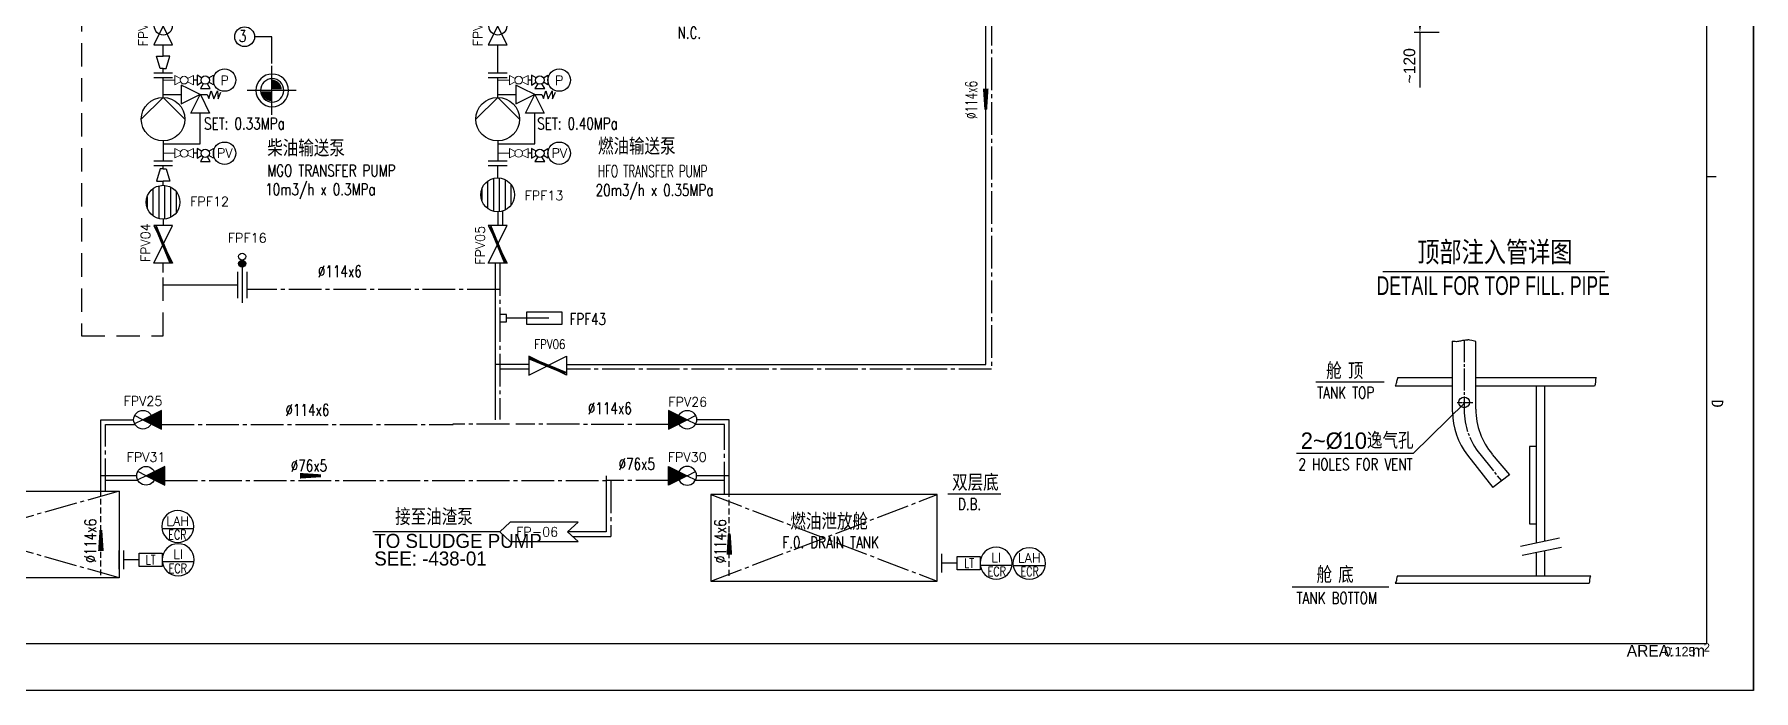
# Model space of a CAD drawing. Header units: inches. Extents: x 244 to 838, y -431 to 471.
# Drawn here: x 469.7 to 837.9, y 50.7 to 191.1 of the extents above; entities that cross this region are included whole.
import ezdxf
from ezdxf.enums import TextEntityAlignment as Align

# ---------------------------------------------------------------- set-up
doc = ezdxf.new("R2010")
doc.units = ezdxf.units.IN
doc.header["$MEASUREMENT"] = 0
doc.set_wipeout_variables(frame=1)
for name, pattern in [('CADRA_CENTERLINE', [3, 2.34375, -0.1875, 0.28125, -0.1875]), ('CADRA_SOLID', [0]), ('CENTERX2', [0.955, 0.7, -0.085, 0.085, -0.085]), ('HIDDEN', [0.375, 0.25, -0.125]), ('SHORT_CENTER_X', [0.955, 0.7, -0.085, 0.085, -0.085])]:
    doc.linetypes.add(name, pattern=pattern)
for name, color, linetype in [('1', 3, 'CADRA_SOLID'), ('2', 7, 'CADRA_SOLID'), ('5', 2, 'CADRA_SOLID'), ('chinese', 7, 'Continuous'), ('PIPE', 7, 'Continuous'), ('text', 2, 'Continuous')]:
    doc.layers.add(name, color=color, linetype=linetype)
doc.layers.add('40', color=7, linetype='Continuous', lineweight=0)
doc.layers.add('细线', color=7, linetype='Continuous', lineweight=20)
doc.styles.add('CHINESE', font='SHORT.shx', dxfattribs={"bigfont": 'HZDXF.shx'})
doc.styles.add('HZDX', font='romans.shx', dxfattribs={"width": 0.9, "bigfont": 'HZDX.SHX'})
doc.styles.add('ROMANS', font='ROMANS')
doc.styles.add('SimSun', font='Simtxt.shx', dxfattribs={"bigfont": 'HZDX.SHX'})
doc.styles.add('st1', font='short.shx', dxfattribs={"bigfont": 'hzdxf.shx'})
doc.styles.get("Standard").update_dxf_attribs({"font": ''})
doc.styles.get('Standard').set_extended_font_data('SimSun')
doc.linetypes.add('STAR', pattern='A,0.7,-0.085,0.085,-0.085,["*   *",ROMANS,S=0.3,R=0,X=0,Y=-0.215],0.7,-0.085', length=1.74)
doc.dimstyles.new('ISO-25', dxfattribs={"dimtxt": 2.5, "dimasz": 2.5, "dimexe": 1.25, "dimexo": 0.625, "dimgap": 1, "dimtad": 1, "dimdec": 0, "dimdsep": 46, "dimtxsty": 'SimSun', "dimcen": 2.5, "dimclrd": 4, "dimclrt": 4, "dimadec": 0, "dimazin": 0, "dimtfac": 1, "dimtmove": 0, "dimatfit": 3, "dimfxl": 0, "dimarcsym": 0})

# ---------------------------------------------------------------- blocks, each defined once
blk = doc.blocks.new('V011')
at = {"linetype": 'Continuous'}
blk.add_lwpolyline([(6, 0, 4, 0, 0), (2, 0, 0, 0, 0)], format="xyseb", dxfattribs=at)
for points in [[(2, 0), (0.21, 0.89)], [(2, 0), (0.21, -0.89)], [(6, -2), (6, 2), (2, 0)], [(2, 0), (6, -2)]]:
    blk.add_lwpolyline(points, dxfattribs=at)
blk.add_circle((2, 0), 2, dxfattribs=at)
at = {"color": 2, "linetype": 'Continuous', "style": 'ROMANS', "flags": 1}
for tag in ['NAMEPLATE', 'STANDARD', 'DIAMETER', 'REMARKS', 'MATERIAL', 'WEIGHT', 'NAME', 'SIZE']:
    blk.add_attdef(tag, text='', height=2, dxfattribs=at).set_placement((2, 4), align=Align.MIDDLE)
at = {"color": 2, "linetype": 'Continuous', "style": 'ROMANS'}
blk.add_attdef('MARK', text='', height=2, dxfattribs=at).set_placement((2, 4), align=Align.MIDDLE)
blk = doc.blocks.new('A040')
at = {"color": 7, "linetype": 'Continuous'}
blk.add_lwpolyline([(-3.4, 2.96), (3.4, 2.96)], dxfattribs=at)
blk.add_circle((0, 3.43), 3.43, dxfattribs=at)
at = {"color": 2, "linetype": 'Continuous', "style": 'ROMANS', "flags": 1}
for tag in ['NAMEPLATE', 'STANDARD', 'DIAMETER', 'REMARKS', 'MATERIAL', 'WEIGHT', 'NAME', 'SIZE']:
    blk.add_attdef(tag, text='', height=2, dxfattribs=at).set_placement((0, 8.86), align=Align.MIDDLE)
at = {"color": 2, "linetype": 'Continuous', "style": 'ROMANS'}
for tag, p in [('MARK', (0, 8.86)), ('SN', (0, 4.61))]:
    blk.add_attdef(tag, text='', height=2, dxfattribs=at).set_placement(p, align=Align.MIDDLE)
blk = doc.blocks.new('F038')
at = {"color": 7, "linetype": 'Continuous'}
for points in [[(0, -2), (0, 2)], [(1, -2), (1, 2)]]:
    blk.add_lwpolyline(points, dxfattribs=at)
at = {"color": 2, "linetype": 'Continuous', "style": 'ROMANS', "flags": 1}
for tag in ['NAMEPLATE', 'STANDARD', 'DIAMETER', 'REMARKS', 'MATERIAL', 'WEIGHT', 'NAME', 'SIZE']:
    blk.add_attdef(tag, text='', height=2, dxfattribs=at).set_placement((0.5, 4), align=Align.MIDDLE)
at = {"color": 2, "linetype": 'Continuous', "style": 'ROMANS'}
blk.add_attdef('MARK', text='', height=2, dxfattribs=at).set_placement((0.5, 4), align=Align.MIDDLE)
blk = doc.blocks.new('E000')
blk.add_lwpolyline([(-2.27, -2.08), (0, 0), (-2.27, 2.08), (12.25, 2.08), (14.53, 0), (12.25, -2.08)], close=True)
at = {"color": 2, "style": 'ROMANS', "flags": 1}
for tag, p in [('NOMDIA', (32.69, 2.18)), ('NUMBER', (36.25, -0.69)), ('CAPACITY', (36.52, -3.69))]:
    blk.add_attdef(tag, text='', height=2, rotation=359.3452, dxfattribs=at).set_placement(p, align=Align.CENTER)
at = {"color": 2, "linetype": 'Continuous', "style": 'ROMANS'}
blk.add_attdef('MARK', text='', height=2, dxfattribs=at).set_placement((6.5, -0.01), align=Align.MIDDLE)
at = {"layer": 'text', "style": 'CHINESE'}
for tag, p, height in [('CONNC', (15.25, 1.42), 3.5), ('CONNE', (15.25, -3.45), 3)]:
    blk.add_attdef(tag, p, '', height=height, dxfattribs=at)
at = {"layer": 'text', "color": 2, "style": 'CHINESE'}
blk.add_attdef('CONND', (15.25, -7.21), '', height=3, dxfattribs=at)
blk = doc.blocks.new('F028')
blk.add_hatch(color=256).paths.add_polyline_path([(1.75, 4.56, 1), (0.25, 4.56, 1)])
at = {"color": 7, "linetype": 'Continuous'}
for points in [[(1, 3.81), (1, -3.81)], [(0, 2.83), (0, -2.83)], [(2, 2.83), (2, -2.83)]]:
    blk.add_lwpolyline(points, dxfattribs=at)
blk.add_circle((1, 6.06), 0.75)
blk.add_circle((1, 4.56), 0.75, dxfattribs=at)
at = {"color": 2, "linetype": 'Continuous', "style": 'ROMANS', "flags": 1}
for tag in ['NAMEPLATE', 'STANDARD', 'DIAMETER', 'REMARKS', 'MATERIAL', 'WEIGHT', 'NAME', 'SIZE']:
    blk.add_attdef(tag, text='', height=2, dxfattribs=at).set_placement((1, 7.31), align=Align.MIDDLE)
at = {"color": 2, "linetype": 'Continuous', "style": 'ROMANS'}
blk.add_attdef('MARK', text='', height=2, dxfattribs=at).set_placement((1, 7.31), align=Align.MIDDLE)
blk = doc.blocks.new('F006')
at = {"color": 7, "linetype": 'Continuous'}
for points in [[(-0.46, 3.29), (-1.04, 4.26), (1.02, 4.26), (0.46, 3.3)], [(-0.46, 1.75), (-1.04, 0.76), (1.06, 0.76), (0.46, 1.75)], [(0, 0.76), (0, 0)], [(0.77, 2.07), (1.77, 1.48), (1.77, 3.58), (0.77, 2.98)]]:
    blk.add_lwpolyline(points, dxfattribs=at)
for centre, radius in [((-0.01, 6.67), 2.41), ((0, 2.52), 0.9)]:
    blk.add_circle(centre, radius, dxfattribs=at)
at = {"color": 2, "linetype": 'Continuous', "style": 'ROMANS', "flags": 1}
for tag in ['NAMEPLATE', 'STANDARD', 'DIAMETER', 'REMARKS', 'MATERIAL', 'WEIGHT', 'NAME', 'SIZE']:
    blk.add_attdef(tag, text='', height=2, dxfattribs=at).set_placement((-0.01, 11.07), align=Align.MIDDLE)
at = {"color": 2, "linetype": 'Continuous', "style": 'ROMANS'}
for tag, p in [('MARK', (-0.01, 11.07)), ('SN', (-0.01, 6.67))]:
    blk.add_attdef(tag, text='', height=2, dxfattribs=at).set_placement(p, align=Align.MIDDLE)
blk = doc.blocks.new('F005')
at = {"color": 7, "linetype": 'Continuous'}
for points in [[(-0.46, 3.29), (-1.04, 4.26), (1.02, 4.26), (0.46, 3.3)], [(-0.46, 1.75), (-1.04, 0.76), (1.06, 0.76), (0.46, 1.75)], [(0, 0.76), (0, 0)], [(0.77, 2.07), (1.77, 1.48), (1.77, 3.58), (0.77, 2.98)]]:
    blk.add_lwpolyline(points, dxfattribs=at)
for centre, radius in [((-0.01, 6.67), 2.41), ((0, 2.52), 0.9)]:
    blk.add_circle(centre, radius, dxfattribs=at)
at = {"color": 2, "linetype": 'Continuous', "style": 'ROMANS', "flags": 1}
for tag in ['NAMEPLATE', 'STANDARD', 'DIAMETER', 'REMARKS', 'MATERIAL', 'WEIGHT', 'NAME', 'SIZE']:
    blk.add_attdef(tag, text='', height=2, dxfattribs=at).set_placement((-0.01, 11.07), align=Align.MIDDLE)
at = {"color": 2, "linetype": 'Continuous', "style": 'ROMANS'}
for tag, p in [('MARK', (-0.01, 11.07)), ('SN', (-0.01, 6.67))]:
    blk.add_attdef(tag, text='', height=2, dxfattribs=at).set_placement(p, align=Align.MIDDLE)
blk = doc.blocks.new('V993')
at = {"layer": '40', "linetype": 'Continuous', "lineweight": 0}
for p, q in [((1.25, 0.37), (0, 1)), ((0, 1), (0, -1)), ((2.75, 0.37), (4, 1)), ((4, 1), (4, -1)), ((0, -1), (1.25, -0.37)), ((4, -1), (2.75, -0.37))]:
    blk.add_line(p, q, dxfattribs=at)
blk.add_arc((2, 0), 0.833, 0.024, 0.0235, dxfattribs=at)
at = {"color": 2, "style": 'ROMANS', "flags": 1}
for tag in ['LOCK_REASON', 'PIPEPOSITION', 'SYSTEMCODE', 'PAINT_SPEC', 'NAMEPLATE', 'VALVETYPE', 'LOCK_STAT', 'PRESSURE', 'OP_PRESS', 'STANDARD', 'DE_PRESS', 'DE_LTEMP', 'DIAMETER', 'REMARKS', 'OP_TEMP', 'MATERIAL', 'VALVEBP', 'DE_TEMP', 'VALVEAP', 'WEIGHT', 'NAME', 'DATE', 'SIZE']:
    blk.add_attdef(tag, text='', height=2, dxfattribs=at).set_placement((1.68, 2.42, 0), align=Align.MIDDLE)
at = {"color": 2, "style": 'ROMANS'}
blk.add_attdef('MARK', text='', height=2, dxfattribs=at).set_placement((1.68, 2.42, 0), align=Align.MIDDLE)
blk = doc.blocks.new('V003')
at = {"color": 7, "linetype": 'Continuous'}
for points in [[(1.45, 1.28), (0, 2), (0, -2)], [(4.06, -0.03), (1.45, 1.28)], [(3.96, 0), (5.53, 0), (5.9, -0.92), (6.42, 0.77), (6.94, -0.96), (7.74, 0.75), (7.88, -0.96), (8.47, 0.45)], [(0, -2), (3.99, 0)], [(4.08, 0), (6.07, -3.99), (2.07, -3.99), (4.06, 0)]]:
    blk.add_lwpolyline(points, dxfattribs=at)
at = {"color": 2, "linetype": 'Continuous', "style": 'ROMANS'}
blk.add_attdef('MARK', text='', height=2, dxfattribs=at).set_placement((3.94, 4.5), align=Align.MIDDLE)
at = {"color": 2, "linetype": 'Continuous', "style": 'ROMANS', "flags": 1}
for tag in ['NAMEPLATE', 'STANDARD', 'DIAMETER', 'REMARKS', 'MATERIAL', 'WEIGHT', 'NAME', 'SIZE']:
    blk.add_attdef(tag, text='', height=2, rotation=270, dxfattribs=at).set_placement((10.17, -0.26), align=Align.MIDDLE)
blk = doc.blocks.new('V027')
at = {"color": 7}
blk.add_wipeout([(8.01, 2), (0, -2.01), (0, 2), (8.01, -2.01)], dxfattribs=at)
at = {"const_width": 0.62}
blk.add_lwpolyline([(0.12, -1.6), (7.88, 1.6)], dxfattribs=at)
at = {"color": 7}
blk.add_lwpolyline([(8.01, 2), (0, -2.01), (0, 2), (8.01, -2.01)], close=True, dxfattribs=at)
at = {"color": 2, "style": 'ROMANS', "flags": 1}
for tag in ['NAMEPLATE', 'STANDARD', 'DIAMETER', 'REMARKS', 'MATERIAL', 'WEIGHT', 'NAME', 'SIZE']:
    blk.add_attdef(tag, text='', height=2, dxfattribs=at).set_placement((3.79, 4.15), align=Align.MIDDLE)
at = {"color": 2, "style": 'ROMANS'}
blk.add_attdef('MARK', text='', height=2, dxfattribs=at).set_placement((3.79, 4.15), align=Align.MIDDLE)
blk = doc.blocks.new('*X24')
at = {"color": 0}
for p, q in [((527.8, 299.76), (531, 302.96)), ((527.98, 298.17), (532.59, 302.78)), ((528.62, 297.04), (533.72, 302.14)), ((529.57, 296.23), (534.53, 301.18)), ((530.89, 295.77), (534.98, 299.87)), ((532.98, 296.1), (534.66, 297.77))]:
    blk.add_line(p, q, dxfattribs=at)
blk = doc.blocks.new('F023')
at = {"color": 7, "linetype": 'Continuous'}
blk.add_circle((3.62, 0), 3.62, dxfattribs=at)
at = {"color": 7, "linetype": 'Continuous', "rotation": 315}
blk.add_blockref('*X24', (-583.81, 164.08), dxfattribs=at)
at = {"color": 2, "linetype": 'Continuous', "style": 'ROMANS', "flags": 1}
for tag in ['NAMEPLATE', 'STANDARD', 'DIAMETER', 'REMARKS', 'MATERIAL', 'WEIGHT', 'NAME', 'SIZE']:
    blk.add_attdef(tag, text='', height=2, dxfattribs=at).set_placement((3.62, 5.62), align=Align.MIDDLE)
at = {"color": 2, "linetype": 'Continuous', "style": 'ROMANS'}
blk.add_attdef('MARK', text='', height=2, dxfattribs=at).set_placement((3.62, 5.62), align=Align.MIDDLE)
blk = doc.blocks.new('A047')
at = {"color": 7, "linetype": 'Continuous', "const_width": 1.93}
for points in [[(-0.08, 6.55, 0.414214), (-1.19, 5.45, -15.104067)], [(0.08, 3.94, 0.414214), (1.19, 5.05, -15.104067)]]:
    blk.add_lwpolyline(points, format="xyb", dxfattribs=at)
at = {"color": 7, "linetype": 'Continuous'}
for points in [[(0, 0), (0, 10.5)], [(-5.25, 5.25), (5.25, 5.25)]]:
    blk.add_lwpolyline(points, dxfattribs=at)
for radius in [3.5, 2.5]:
    blk.add_circle((-0.12, 5.25), radius, dxfattribs=at)
at = {"color": 2, "linetype": 'Continuous', "style": 'ROMANS', "flags": 1}
for tag in ['NAMEPLATE', 'STANDARD', 'DIAMETER', 'REMARKS', 'MATERIAL', 'WEIGHT', 'NAME', 'SIZE']:
    blk.add_attdef(tag, text='', height=2, dxfattribs=at).set_placement((0, 12.5), align=Align.MIDDLE)
at = {"color": 2, "linetype": 'Continuous', "style": 'ROMANS'}
blk.add_attdef('MARK', text='', height=2, dxfattribs=at).set_placement((0, 12.5), align=Align.MIDDLE)
blk = doc.blocks.new('V012')
at = {"color": 7, "linetype": 'Continuous'}
blk.add_wipeout([(8.01, -2), (0, 2), (0, -2), (8.01, 2)], dxfattribs=at)
blk.add_wipeout([(8.01, -2), (0, 2), (0, -2), (8.01, 2)], dxfattribs=at)
blk.add_lwpolyline([(8.01, -2), (0, 2), (0, -2), (8.01, 2)], close=True, dxfattribs=at)
blk.add_lwpolyline([(4.03, 0, 0, 4, 0), (8.02, 0, 4, 4, 0)], format="xyseb", dxfattribs=at)
blk.add_circle((3.99, -0.04), 1.92, dxfattribs=at)
at = {"color": 2, "linetype": 'Continuous', "style": 'ROMANS', "flags": 1}
for tag in ['NAMEPLATE', 'STANDARD', 'DIAMETER', 'REMARKS', 'MATERIAL', 'WEIGHT', 'NAME', 'SIZE']:
    blk.add_attdef(tag, text='', height=2, dxfattribs=at).set_placement((3.78, 4.27), align=Align.MIDDLE)
at = {"color": 2, "linetype": 'Continuous', "style": 'ROMANS'}
blk.add_attdef('MARK', text='', height=2, dxfattribs=at).set_placement((3.78, 4.27), align=Align.MIDDLE)
blk = doc.blocks.new('F065')
at = {"color": 7, "linetype": 'Continuous'}
for points in [[(0, 0), (0, 0.63), (2.65, 1.42), (2.65, 0)], [(0, 0), (0, -0.63), (2.65, -1.42), (2.65, 0)]]:
    blk.add_lwpolyline(points, dxfattribs=at)
at = {"color": 2, "linetype": 'Continuous', "style": 'ROMANS', "flags": 1}
for tag in ['NAMEPLATE', 'STANDARD', 'DIAMETER', 'REMARKS', 'MATERIAL', 'WEIGHT', 'NAME', 'SIZE']:
    blk.add_attdef(tag, text='', height=2, dxfattribs=at).set_placement((1.32, 3.03), align=Align.MIDDLE)
at = {"color": 2, "linetype": 'Continuous', "style": 'ROMANS'}
blk.add_attdef('MARK', text='', height=2, dxfattribs=at).set_placement((1.32, 3.03), align=Align.MIDDLE)
blk = doc.blocks.new('A2')
for p, q in [((594, 0), (594, 420)), ((584, 110), (586, 110)), ((594, 0), (0, 0))]:
    blk.add_line(p, q)
at = {"color": 5}
for q in [(584, 410), (25, 10)]:
    blk.add_line((584, 10), q, dxfattribs=at)
blk.add_text('D', height=2.5, rotation=270).set_placement((585, 62.28))
at = {"color": 2, "style": 'st1'}
for s, height, p in [('AREA:', 2.5, (566.82, 7.28)), ('m', 2.5, (580.81, 7.28)), ('2', 1.8, (583.31, 8.34))]:
    blk.add_text(s, height=height, dxfattribs=at).set_placement(p)
at = {"color": 0, "style": 'st1'}
blk.add_text('0.125', height=2, dxfattribs=at).set_placement((574.85, 7.36))
blk = doc.blocks.new('A3图框')
at = {"ltscale": 5}
blk.add_lwpolyline([(-562.29, -4946.17), (31.71, -4946.17), (31.71, -5366.17), (-562.29, -5366.17)], close=True, dxfattribs=at)
at = {"color": 2}
blk.add_blockref('A2', (-562.29, -5366.17), dxfattribs=at)
blk.add_blockref('A2', (-562.29, -5366.17), dxfattribs=at)
blk = doc.blocks.new('*D81')
at = {"color": 0, "lineweight": -2}
for p, q in [((770.58, 199.09), (765.21, 199.09)), ((770.58, 191.57), (765.21, 191.57))]:
    blk.add_line(p, q, dxfattribs=at)
at = {"color": 4, "lineweight": -2}
for p, q in [((766.46, 196.59), (766.46, 194.07)), ((766.46, 191.57), (766.46, 179.76))]:
    blk.add_line(p, q, dxfattribs=at)
at = {"color": 4}
for points in [[(766.88, 196.59), (766.05, 196.59), (766.46, 199.09)], [(766.05, 194.07), (766.88, 194.07), (766.46, 191.57)]]:
    blk.add_solid(points, dxfattribs=at)
at = {"layer": 'Defpoints', "color": 0}
for p in [(771.2, 199.09), (766.46, 191.57), (771.2, 191.57)]:
    blk.add_point(p, dxfattribs=at)
at = {"color": 4, "insert": (764.21, 184.42), "char_height": 2.5, "attachment_point": 5, "rotation": 90, "style": 'SimSun'}
blk.add_mtext('~120', dxfattribs=at)

msp = doc.modelspace()

# ---------------------------------------------------------------- linework, layer by layer
at = {"color": 3}
for p, q in [((673.45, 120.51), (673.45, 264.53)), ((583.61, 120.51), (673.45, 120.51)), ((483.91, 108.67), (490.92, 108.67)), ((618.52, 108.67), (611.51, 108.67)), ((618.52, 92.64), (618.52, 108.67)), ((491.58, 96.67), (483.91, 96.67)), ((618.52, 96.67), (611.51, 96.67))]:
    msp.add_line(p, q, dxfattribs=at)
at = {"color": 3, "linetype": 'Continuous'}
msp.add_line((568.9, 153.19), (568.9, 150.2), dxfattribs=at)
for p, q in [((569.9, 153.33), (569.9, 150.2)), ((744.13, 116.74), (758.81, 116.74)), ((739.08, 72.89), (759.81, 72.89))]:
    msp.add_line(p, q)
at = {"color": 7, "linetype": 'CENTERX2', "ltscale": 10}
for p, q in [((617.52, 107.67), (611.24, 107.67)), ((617.52, 92.64), (617.52, 107.67)), ((491.85, 95.67), (484.91, 95.67)), ((617.52, 95.67), (611.24, 95.67))]:
    msp.add_line(p, q, dxfattribs=at)
at = {"color": 3, "linetype": 'HIDDEN', "ltscale": 5}
for p, q in [((483.91, 81.12), (483.91, 93.38)), ((618.52, 75.28), (618.52, 92.64)), ((483.91, 75.38), (483.91, 81.12))]:
    msp.add_line(p, q, dxfattribs=at)
at = {"color": 3, "linetype": 'HIDDEN'}
for p, q in [((483.91, 81.12), (483.91, 85.62)), ((618.52, 80.39), (618.52, 84.89))]:
    msp.add_line(p, q, dxfattribs=at)
at = {"color": 7, "linetype": 'CENTERX2'}
msp.add_line((584.94, 83.68), (593.14, 83.68), dxfattribs=at)
at = {"color": 7, "linetype": 'CENTERX2', "ltscale": 10}
for points in [[(674.7, 243.51), (674.7, 119.51), (583.61, 119.51)], [(569.38, 142.2), (569.38, 132.35)], [(569.38, 136.51), (515.17, 136.51)], [(569.38, 132.35), (569.39, 108.71)], [(484.91, 93.38), (484.91, 107.67), (491.19, 107.67)], [(496.92, 107.67), (559.39, 107.67)], [(571.4, 107.68), (559.28, 107.68)], [(605.51, 107.67), (572.82, 107.68)], [(497.58, 95.67), (592.14, 95.67)], [(605.51, 95.67), (592.14, 95.67)], [(593.14, 95.67), (593.14, 83.68)]]:
    msp.add_lwpolyline(points, dxfattribs=at)
at = {"color": 2, "linetype": 'STAR', "ltscale": 2}
msp.add_lwpolyline([(520.49, 184.93), (520.49, 190.59), (516.82, 190.59)], dxfattribs=at)
at = {"color": 3}
for points in [[(497.23, 182.93), (497.23, 183.84)], [(497.23, 140.2), (497.23, 142.2)], [(568.38, 142.2), (568.38, 132.35)], [(568.38, 132.35), (568.39, 108.67)], [(483.91, 93.38), (483.91, 108.67), (490.92, 108.67)], [(592.14, 96.67), (592.14, 84.67)], [(592.14, 84.67), (583.86, 84.67)]]:
    msp.add_lwpolyline(points, dxfattribs=at)
at = {"linetype": 'Continuous'}
for points in [[(497.23, 177.66), (497.23, 181.93)], [(568.9, 177.66), (568.9, 181.93)], [(501.9, 172.99), (497.23, 177.66), (492.56, 172.99)], [(497.23, 178.3), (501.13, 178.3)], [(573.57, 172.99), (568.9, 177.66), (564.23, 172.99)], [(568.9, 178.3), (572.8, 178.3)], [(497.23, 167.68), (505.2, 167.68), (505.2, 174.3)], [(568.9, 167.68), (576.87, 167.68), (576.87, 174.3)], [(497.23, 168.32), (497.23, 164.04)], [(568.9, 168.32), (568.9, 164.04)], [(676.71, 92.75), (665.33, 92.75)]]:
    msp.add_lwpolyline(points, dxfattribs=at)
at = {"color": 3}
for points in [[(673.45, 179.52, 0, 0, 0), (673.45, 179.52, 1.2, 0.6, 0), (673.45, 175.02, 0, 0, 0), (673.45, 175.02, 0, 0, 0)], [(515.17, 137.51, 0, 0, 0), (540.43, 137.51, 0.6, 1.2, 0), (535.93, 137.51, 0, 0, 0), (533.85, 137.51, 1.2, 0.6, 0), (529.35, 137.51, 0, 0, 0), (568.38, 137.51, 0, 0, 0)], [(496.92, 108.67, 0, 0, 0), (526.21, 108.67, 1.2, 0.6, 0), (530.71, 108.67, 0, 0, 0), (574.05, 108.67, 0, 0, 0)], [(605.51, 108.67, 0, 0, 0), (595.62, 108.67, 1.2, 0.6, 0), (591.12, 108.67, 0, 0, 0), (574.05, 108.67, 0, 0, 0)], [(605.51, 96.67, 0, 0, 0), (601.26, 96.67, 1.2, 0.6, 0), (596.76, 96.67, 0, 0, 0), (497.58, 96.67, 0, 0, 0)], [(526.58, 96.67, 0, 0, 0), (526.58, 96.67, 1.2, 0.6, 0), (531.08, 96.67, 0, 0, 0), (531.08, 96.67, 0, 0, 0)], [(483.91, 80.53, 0, 0, 0), (483.91, 80.53, 1.2, 0.6, 0), (483.91, 85.03, 0, 0, 0), (483.91, 85.03, 0, 0, 0)], [(618.52, 79.8, 0, 0, 0), (618.52, 79.8, 1.2, 0.6, 0), (618.52, 84.3, 0, 0, 0), (618.52, 84.3, 0, 0, 0)]]:
    msp.add_lwpolyline(points, format="xyseb", dxfattribs=at)
at = {"color": 3, "linetype": 'Continuous', "ltscale": 10}
for points in [[(497.23, 162.36), (497.23, 163.04)], [(497.23, 158.83), (497.23, 159.72)]]:
    msp.add_lwpolyline(points, dxfattribs=at)
at = {"color": 3, "linetype": 'Continuous'}
for points in [[(568.9, 160.43), (568.9, 163.04)], [(497.23, 137.51), (513.17, 137.51)]]:
    msp.add_lwpolyline(points, dxfattribs=at)
for points in [[(758.53, 140.38), (806.06, 140.38)], [(569.33, 84.67), (542.18, 84.67)], [(492.08, 78.7), (488.84, 78.7)], [(667.31, 77.97), (664.06, 77.97)]]:
    msp.add_lwpolyline(points)
for points in [[(570.76, 131.16), (569.38, 131.16), (569.38, 129.6), (570.76, 129.6)], [(487.84, 93.38), (487.84, 74.83), (422.12, 74.83), (422.12, 93.38)], [(614.59, 92.64), (614.59, 74.09), (663.06, 74.09), (663.06, 92.64)], [(492.08, 80.13), (497.02, 80.13), (497.02, 77.26), (492.08, 77.26)], [(667.31, 79.4), (672.24, 79.4), (672.24, 76.53), (667.31, 76.53)]]:
    msp.add_lwpolyline(points, close=True)
at = {"color": 7, "linetype": 'Continuous'}
msp.add_lwpolyline([(579.89, 130.38), (570.76, 130.38)], dxfattribs=at)
msp.add_lwpolyline([(582.7, 129.08), (582.7, 131.68), (575.08, 131.68), (575.08, 129.08)], close=True, dxfattribs=at)
at = {"color": 8, "linetype": 'SHORT_CENTER_X', "ltscale": 10}
for points in [[(487.84, 93.38), (422.12, 74.83)], [(487.84, 74.83), (422.12, 93.38)], [(614.59, 74.09), (663.06, 92.64)], [(614.59, 92.64), (663.06, 74.09)]]:
    msp.add_lwpolyline(points, dxfattribs=at)
at = {"color": 4}
msp.add_circle((514.7, 190.63), 2.12, dxfattribs=at)
at = {"linetype": 'Continuous'}
for centre in [(497.23, 172.99), (568.9, 172.99)]:
    msp.add_circle(centre, 4.67, dxfattribs=at)
at = {"layer": '1', "color": 251, "linetype": 'Continuous', "ltscale": 0.5}
for p, q in [((773.44, 115.88), (761.13, 115.88)), ((761.74, 117.68), (773.44, 117.68)), ((778.44, 117.68), (804.17, 117.68)), ((803.82, 115.88), (778.44, 115.88)), ((791.41, 82.33), (791.41, 115.88)), ((793.21, 82.7), (793.21, 115.88)), ((787.97, 81.61), (796.33, 83.36)), ((788.38, 79.65), (796.8, 81.41)), ((791.41, 75.15), (791.41, 80.29)), ((793.21, 75.15), (793.21, 80.66)), ((803.03, 75.15), (761.57, 75.15)), ((761.13, 73.65), (802.68, 73.65))]:
    msp.add_line(p, q, dxfattribs=at)
at = {"layer": '1', "color": 7, "linetype": 'CADRA_CENTERLINE', "ltscale": 0.5}
msp.add_line((774.42, 112.37), (777.81, 112.37), dxfattribs=at)
at = {"layer": '1', "color": 7}
msp.add_lwpolyline([(778.44, 125.4), (778.12, 125.47), (777.54, 125.6), (777.16, 125.69), (776.92, 125.73), (776.79, 125.74), (776.72, 125.74), (776.64, 125.72), (776.53, 125.7), (776.39, 125.69), (776.22, 125.67), (776.02, 125.65), (775.81, 125.62), (775.59, 125.59), (775.37, 125.56), (775.16, 125.51), (774.96, 125.47), (774.75, 125.42), (774.53, 125.38), (774.29, 125.36), (773.99, 125.37), (773.64, 125.42), (773.44, 125.46)], dxfattribs=at)
at = {"layer": '1', "color": 8, "linetype": 'CADRA_CENTERLINE', "ltscale": 2}
msp.add_lwpolyline([(775.94, 125.64), (775.94, 110.77, 0.171278), (779.26, 101.35), (783.91, 95.58)], format="xyb", dxfattribs=at)
at = {"layer": '1', "color": 251}
for points in [[(761.74, 117.68), (761.67, 117.48), (761.59, 117.27), (761.52, 117.06), (761.46, 116.85), (761.41, 116.65), (761.36, 116.45), (761.29, 116.24), (761.2, 116.01), (761.13, 115.88)], [(804.17, 117.68), (804.13, 117.58), (804.1, 117.46), (804.07, 117.35), (804.05, 117.23), (804.04, 117.11), (804.04, 116.98), (804.04, 116.85), (804.04, 116.71), (804.04, 116.57), (804.02, 116.41), (803.98, 116.22), (803.9, 116.01), (803.82, 115.88)]]:
    msp.add_lwpolyline(points, dxfattribs=at)
at = {"layer": '1', "color": 251, "linetype": 'Continuous', "ltscale": 0.5}
for points in [[(761.57, 75.15), (761.57, 75.14), (761.49, 74.87), (761.46, 74.64), (761.44, 74.44), (761.41, 74.25), (761.35, 74.05), (761.25, 73.83), (761.13, 73.65)], [(803.03, 75.15), (802.95, 75.03), (802.86, 74.84), (802.82, 74.68), (802.8, 74.53), (802.8, 74.39), (802.8, 74.25), (802.79, 74.1), (802.76, 73.93), (802.71, 73.72), (802.68, 73.65)]]:
    msp.add_lwpolyline(points, dxfattribs=at)
at = {"layer": '2', "color": 7}
for p, q in [((773.44, 110.32), (773.44, 125.46)), ((778.44, 110.91), (778.44, 125.4)), ((776.64, 101.06), (782.04, 94.18)), ((781.96, 101.25), (785.64, 96.87)), ((785.64, 96.87), (782.04, 94.18))]:
    msp.add_line(p, q, dxfattribs=at)
msp.add_lwpolyline([(791.41, 102.91), (789.93, 102.91), (789.93, 86.41), (791.41, 86.41)], close=True, dxfattribs=at)
msp.add_circle((775.94, 112.37), 1.14, dxfattribs=at)
for centre, end in [((793.44, 110.91), 220.0601), ((788.44, 110.32), 218.1225)]:
    msp.add_arc(centre, 15, 180, end, dxfattribs=at)
at = {"layer": '5', "color": 7}
for p, q in [((776.12, 112.37), (765, 101.44)), ((765, 101.44), (739.98, 101.44))]:
    msp.add_line(p, q, dxfattribs=at)
at = {"layer": '细线'}
for points in [[(499.74, 181.35), (497.23, 181.35)], [(571.41, 181.35), (568.9, 181.35)], [(499.74, 165.68), (497.23, 165.68)], [(571.41, 165.68), (568.9, 165.68)]]:
    msp.add_lwpolyline(points, dxfattribs=at)

# ---------------------------------------------------------------- block references
at = {"color": 2, "rotation": 90}
for p, values in [((497.23, 188.93), {'MARK': 'FPV27'}), ((568.9, 188.93), {'MARK': 'FPV28'})]:
    msp.add_blockref('V012', p, dxfattribs=at).add_auto_attribs(values)
at = {"color": 3, "xscale": -1, "rotation": 270}
msp.add_blockref('F065', (497.23, 183.84), dxfattribs=at)
at = {"xscale": -1}
msp.add_blockref('A047', (520.49, 173.9), dxfattribs=at)
at = {"linetype": 'Continuous', "xscale": -1, "rotation": 270}
for p in [(497.23, 181.93), (568.9, 181.93)]:
    msp.add_blockref('F038', p, dxfattribs=at)
for p in [(501.13, 178.3), (572.8, 178.3)]:
    msp.add_blockref('V003', p)
at = {"linetype": 'Continuous', "rotation": 270}
for p in [(497.23, 164.04), (568.9, 164.04)]:
    msp.add_blockref('F038', p, dxfattribs=at)
at = {"color": 3, "rotation": 270}
msp.add_blockref('F065', (497.23, 162.36), dxfattribs=at)
ref = msp.add_blockref('F023', (568.9, 160.43), dxfattribs=dict(rotation=270))
ref.add_attrib('MARK', 'FPF13', dxfattribs={"color": 2, "linetype": 'Continuous', "height": 2, "style": 'ROMANS'}).set_placement((578.82, 156.64), align=Align.MIDDLE)
ref = msp.add_blockref('F028', (513.17, 137.51))
ref.add_attrib('MARK', 'FPF16', dxfattribs={"color": 2, "linetype": 'Continuous', "height": 2, "style": 'ROMANS'}).set_placement((515.26, 147.57), align=Align.MIDDLE)
at = {"color": 3, "ltscale": 10}
for p, values in [((490.92, 108.67), {'MARK': 'FPV25'}), ((491.58, 96.67), {'MARK': 'FPV31'})]:
    msp.add_blockref('V011', p, dxfattribs=at).add_auto_attribs(values)
ref = msp.add_blockref('V011', (611.51, 108.67), dxfattribs=dict(at, rotation=180))
ref.add_attrib('MARK', 'FPV26', dxfattribs={"color": 2, "linetype": 'Continuous', "height": 2, "style": 'ROMANS'}).set_placement((609.62, 112.46), align=Align.MIDDLE)
ref = msp.add_blockref('V011', (611.51, 96.67), dxfattribs=dict(at, xscale=-1))
ref.add_attrib('MARK', 'FPV30', dxfattribs={"color": 2, "linetype": 'Continuous', "height": 2, "style": 'ROMANS'}).set_placement((609.51, 100.67), align=Align.MIDDLE)
ref = msp.add_blockref('A040', (500.37, 82.37), dxfattribs=dict(xscale=-1))
ref.add_attrib('SN', 'LAH', dxfattribs={"color": 2, "linetype": 'Continuous', "height": 2, "style": 'ROMANS'}).set_placement((500.37, 86.98), align=Align.MIDDLE)
at = {"color": 2}
ref = msp.add_blockref('E000', (583.86, 84.67), dxfattribs=dict(at, xscale=-1))
ref.add_attrib('MARK', 'FP-06', dxfattribs={"color": 0, "linetype": 'Continuous', "height": 2, "style": 'ROMANS'}).set_placement((577.36, 84.66), align=Align.MIDDLE)
ref.add_attrib('CONNC', '接至油渣泵', (546.94, 86.09), dxfattribs={"layer": 'text', "height": 3.5, "style": 'SimSun'})
ref.add_attrib('CONNE', 'TO SLUDGE PUMP', (542.47, 81.23), dxfattribs={"layer": 'text', "height": 3, "style": 'CHINESE'})
ref.add_attrib('CONND', 'SEE: -438-01', (542.47, 77.46), dxfattribs={"layer": 'text', "color": 2, "height": 3, "style": 'CHINESE'})
ref = msp.add_blockref('A040', (500.45, 75.26), dxfattribs=dict(at, xscale=-1))
ref.add_attrib('SN', 'LI', dxfattribs={"color": 2, "linetype": 'Continuous', "height": 2, "style": 'ROMANS'}).set_placement((500.45, 79.87), align=Align.MIDDLE)
ref = msp.add_blockref('A040', (675.67, 74.53), dxfattribs=dict(at, xscale=-1))
ref.add_attrib('SN', 'LI', dxfattribs={"color": 2, "linetype": 'Continuous', "height": 2, "style": 'ROMANS'}).set_placement((675.67, 79.14), align=Align.MIDDLE)
ref = msp.add_blockref('A040', (682.78, 74.48))
ref.add_attrib('SN', 'LAH', dxfattribs={"color": 2, "linetype": 'Continuous', "height": 2, "style": 'ROMANS'}).set_placement((682.78, 79.09), align=Align.MIDDLE)
at = {"color": 7}
for p in [(487.84, 78.7), (663.06, 77.97)]:
    msp.add_blockref('F038', p, dxfattribs=at)
at = {"layer": 'PIPE'}
ref = msp.add_blockref('F006', (503.74, 181.35), dxfattribs=dict(at, rotation=270))
ref.add_attrib('SN', 'P', dxfattribs={"layer": '0', "color": 2, "linetype": 'Continuous', "height": 2, "style": 'ROMANS'}).set_placement((510.42, 181.28), align=Align.MIDDLE)
ref = msp.add_blockref('F006', (575.41, 181.35), dxfattribs=dict(at, rotation=270))
ref.add_attrib('SN', 'P', dxfattribs={"layer": '0', "color": 2, "linetype": 'Continuous', "height": 2, "style": 'ROMANS'}).set_placement((582.08, 181.28), align=Align.MIDDLE)
ref = msp.add_blockref('F005', (503.74, 165.68), dxfattribs=dict(at, rotation=270))
ref.add_attrib('SN', 'PV', dxfattribs={"layer": '0', "color": 2, "linetype": 'Continuous', "height": 2, "style": 'ROMANS'}).set_placement((510.43, 165.74), align=Align.MIDDLE)
ref = msp.add_blockref('F005', (575.41, 165.68), dxfattribs=dict(at, rotation=270))
ref.add_attrib('SN', 'PV', dxfattribs={"layer": '0', "color": 2, "linetype": 'Continuous', "height": 2, "style": 'ROMANS'}).set_placement((582.1, 165.74), align=Align.MIDDLE)
at = {"layer": '细线', "rotation": 180}
for p in [(503.74, 181.35), (575.41, 181.35), (503.74, 165.68), (575.41, 165.68)]:
    msp.add_blockref('V993', p, dxfattribs=at)

# ---------------------------------------------------------------- texts
at = {"color": 2, "linetype": 'Continuous', "style": 'HZDX', "width": 0.75}
for s, p in [('SET: 0.33MPa', (506.01, 170.8)), ('SET: 0.40MPa', (577.36, 170.8))]:
    msp.add_text(s, height=2.5, dxfattribs=at).set_placement(p)
at = {"color": 2, "linetype": 'Continuous', "style": 'HZDX'}
for s, width, p in [('MGO TRANSFER PUMP', 0.75, (519.53, 163.25)), ('HFO TRANSFER PUMP', 0.65, (590.37, 163.11)), ('10m3/h x 0.3MPa', 0.75, (519.11, 159.23)), ('20m3/h x 0.35MPa', 0.75, (589.89, 159.06))]:
    msp.add_text(s, height=2.5, dxfattribs=dict(at, width=width)).set_placement(p, align=Align.TOP_LEFT)
at = {"color": 2, "linetype": 'SHORT_CENTER_X'}
for s, height, style, width, p in [('DETAIL FOR TOP FILL. PIPE', 4, 'SimSun', 0.7, (782.15, 135.37)), ('LT', 2, 'HZDX', 0.75, (494.55, 77.69)), ('ECR', 2, 'HZDX', 0.75, (500.4, 75.84)), ('LT', 2, 'HZDX', 0.75, (669.89, 76.96)), ('ECR', 2, 'HZDX', 0.75, (675.82, 75.2))]:
    msp.add_text(s, height=height, dxfattribs=dict(at, style=style, width=width)).set_placement(p, align=Align.CENTER)
at = {"color": 2, "linetype": 'SHORT_CENTER_X', "style": 'HZDX', "width": 0.75}
for p in [(500.29, 85.06), (682.85, 77.17)]:
    msp.add_text('ECR', height=2, dxfattribs=at).set_placement(p, align=Align.TOP_CENTER)
at = {"layer": 'chinese', "color": 2, "style": 'SimSun'}
for s, p in [('柴油输送泵', (519.54, 165)), ('燃油输送泵', (590.39, 165.4)), ('舱 顶', (746.38, 117.35)), ('2~%%C10逸气孔', (740.93, 102.43)), ('舱 底', (744.31, 73.71))]:
    msp.add_text(s, height=3.5, dxfattribs=at).set_placement(p)
for s, height, p in [('顶部注入管详图 ', 5, (783.43, 141.89)), ('双层底', 3.5, (671.23, 93.45)), ('燃油泄放舱', 3.5, (639.91, 85.1))]:
    msp.add_text(s, height=height, dxfattribs=at).set_placement(p, align=Align.CENTER)
at = {"layer": 'chinese', "color": 2, "style": 'HZDX', "width": 0.75}
for s, p in [('TANK TOP', (744.45, 113.2)), ('2 HOLES FOR VENT', (740.44, 97.86)), ('TANK BOTTOM', (740.04, 69.23))]:
    msp.add_text(s, height=2.5, dxfattribs=at).set_placement(p)
msp.add_text('D.B.', height=2.5, dxfattribs=at).set_placement((669.98, 89.35), align=Align.CENTER)
msp.add_text('F.0. DRAIN TANK', height=2.5, dxfattribs=at).set_placement((640.23, 83.67), align=Align.TOP_CENTER)
at = {"layer": 'text', "color": 6, "style": 'HZDX', "width": 0.75}
msp.add_text('3', height=2.5, dxfattribs=at).set_placement((513.45, 189.51))
at = {"layer": 'text', "style": 'HZDX', "width": 0.75}
msp.add_text('N.C.', height=2.5, dxfattribs=at).set_placement((607.43, 190.22))
at = {"layer": 'text', "style": 'HZDX'}
for width, p in [(0.65, (671.59, 177.11)), (0.75, (482.93, 82.75)), (0.75, (617.83, 82.65))]:
    msp.add_text('%%C114x6', height=2.5, rotation=90, dxfattribs=dict(at, width=width)).set_placement(p, align=Align.CENTER)
at = {"layer": 'text', "style": 'HZDX', "width": 0.75}
for s, p in [('%%C114x6', (535.09, 139.18)), ('%%C114x6', (528.15, 109.52)), ('%%C114x6', (592.93, 109.88)), ('%%C76x5', (528.48, 97.57)), ('%%C76x5', (598.69, 97.96))]:
    msp.add_text(s, height=2.5, dxfattribs=at).set_placement(p, align=Align.CENTER)
at = {"layer": 'text', "color": 2, "style": 'HZDX', "width": 0.75}
msp.add_text('FPF43', height=2.5, dxfattribs=at).set_placement((588.2, 128.94), align=Align.CENTER)

# ---------------------------------------------------------------- dimensions: what is measured, and where the dimension line sits
at = {"color": 3}
dim = msp.add_linear_dim(base=(766.46, 191.57), p1=(771.2, 199.09), p2=(771.2, 191.57), angle=90, text='~120', dimstyle='ISO-25', override={"dimtxsty": 'SimSun'}, dxfattribs=at)
dim.commit()
dim.dimension.update_dxf_attribs({"geometry": '*D81', "text_midpoint": (764.21, 184.42)})

# ---------------------------------------------------------------- next in the draw order: linework, layer by layer
at = {"color": 3, "ltscale": 10}
msp.add_lwpolyline([(497.23, 186.49), (497.23, 188.93)], dxfattribs=at)
at = {"color": 3}
msp.add_lwpolyline([(568.9, 182.93), (568.9, 188.93)], dxfattribs=at)

# ---------------------------------------------------------------- next in the draw order: block references
ref = msp.add_blockref('V027', (497.23, 142.2), dxfattribs=dict(rotation=90))
ref.add_attrib('MARK', 'FPV04', dxfattribs={"color": 2, "height": 2, "rotation": 90, "style": 'ROMANS'}).set_placement((493.46, 146.55), align=Align.MIDDLE)
ref = msp.add_blockref('V027', (568.9, 142.2), dxfattribs=dict(rotation=90))
ref.add_attrib('MARK', 'FPV05', dxfattribs={"color": 2, "height": 2, "rotation": 90, "style": 'ROMANS'}).set_placement((565.14, 145.99), align=Align.MIDDLE)

# ---------------------------------------------------------------- next in the draw order: linework, layer by layer
at = {"color": 3, "linetype": 'Continuous', "ltscale": 10}
msp.add_line((497.23, 151.58), (497.23, 150.2), dxfattribs=at)
at = {"color": 3, "linetype": 'HIDDEN', "ltscale": 20}
msp.add_lwpolyline([(495.05, 309.28), (479.74, 309.28), (479.74, 126.59), (497.23, 126.59), (497.23, 140.2)], dxfattribs=at)

# ---------------------------------------------------------------- next in the draw order: block references
at = {"color": 2}
msp.add_blockref('A3图框', (806.22, 5416.86), dxfattribs=at)
ref = msp.add_blockref('F023', (497.23, 158.83), dxfattribs=dict(rotation=270))
ref.add_attrib('MARK', 'FPF12', dxfattribs={"color": 2, "linetype": 'Continuous', "height": 2, "style": 'ROMANS'}).set_placement((507.19, 155.36), align=Align.MIDDLE)

# ---------------------------------------------------------------- next in the draw order: block references
at = {"color": 7}
ref = msp.add_blockref('V027', (575.6, 120.23), dxfattribs=dict(at, xscale=-1, rotation=180))
ref.add_attrib('MARK', 'FPV06', dxfattribs={"color": 2, "height": 2, "style": 'ROMANS', "width": 0.8}).set_placement((580.09, 124.82), align=Align.MIDDLE)

# ---------------------------------------------------------------- next in the draw order: linework, layer by layer
at = {"color": 3}
msp.add_line((575.6, 120.51), (568.38, 120.51), dxfattribs=at)
at = {"color": 7, "linetype": 'CENTERX2', "ltscale": 10}
msp.add_line((575.6, 119.51), (569.38, 119.51), dxfattribs=at)

doc.saveas('drawing.dxf')
